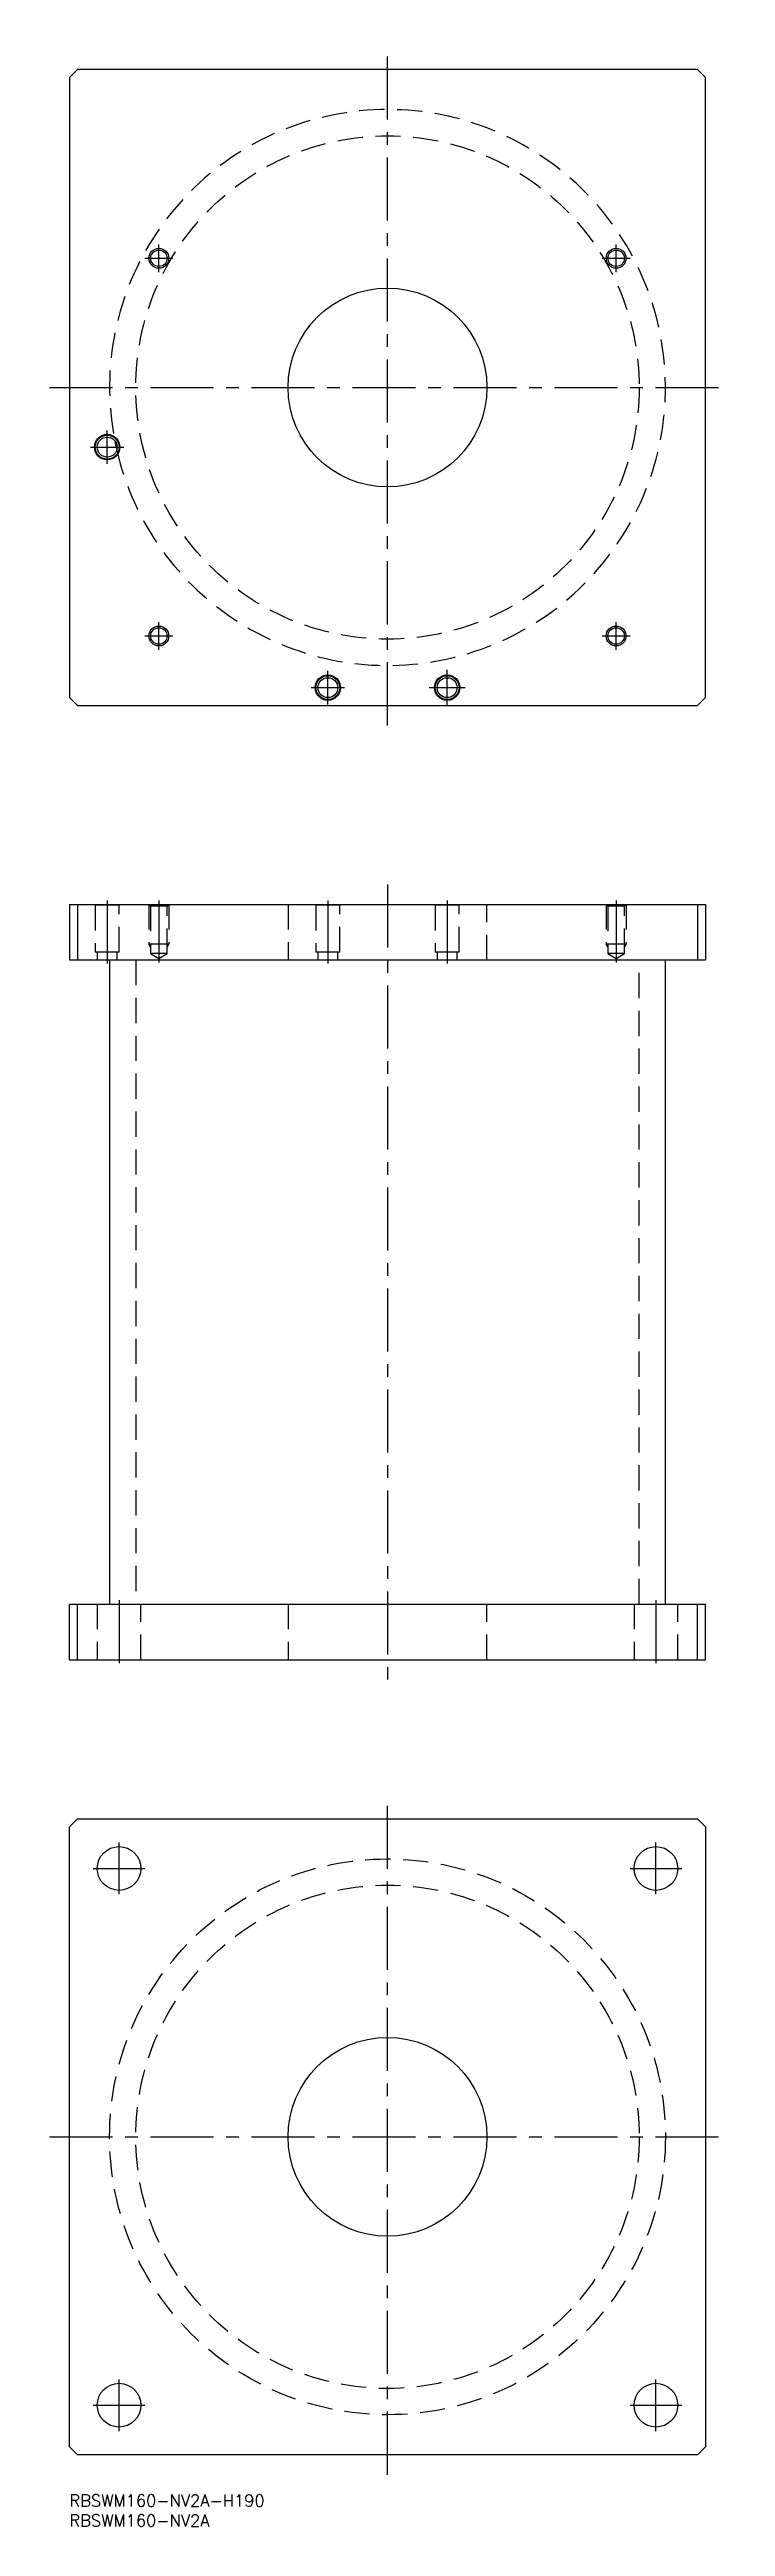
# Model space of a CAD drawing. Extents: x -5 to 165, y -8 to 615.
import ezdxf

# ---------------------------------------------------------------- set-up
doc = ezdxf.new("R2010")
doc.units = 0
doc.header["$LTSCALE"] = 0.5
doc.linetypes.add('CENTER', pattern=[50.8, 31.75, -6.35, 6.35, -6.35])
doc.linetypes.add('DASHED', pattern=[19.05, 12.7, -6.35])
for name, color, linetype in [('MSM_CENTER', 1, 'CENTER'), ('MSM_CONTINUOUS', 7, 'CONTINUOUS'), ('MSM_DASHED', 4, 'DASHED'), ('MSM_NARROW', 5, 'CONTINUOUS'), ('MSM_PART_NUMBER', 7, 'CONTINUOUS')]:
    doc.layers.add(name, color=color, linetype=linetype)
doc.styles.get("Standard").update_dxf_attribs({"font": 'txt.shx', "height": 3, "bigfont": 'bigfont.shx'})

msp = doc.modelspace()

# ---------------------------------------------------------------- linework, layer by layer
at = {"layer": 'MSM_CENTER'}
for p, q in [((80, 445), (80, 615)), ((19, 562.5), (26, 562.5)), ((22.5, 559), (22.5, 566)), ((134, 562.5), (141, 562.5)), ((137.5, 559), (137.5, 566)), ((-5, 530), (165, 530)), ((9.5, 510.8), (9.5, 519.2)), ((5.3, 515), (13.7, 515)), ((19, 467.5), (26, 467.5)), ((22.5, 464), (22.5, 471)), ((134, 467.5), (141, 467.5)), ((137.5, 464), (137.5, 471)), ((65, 450.3), (65, 458.7)), ((95, 450), (95, 459)), ((60.8, 454.5), (69.2, 454.5)), ((90.5, 454.5), (99.5, 454.5)), ((80, 405), (80, 205)), ((9.5, 401), (9.5, 385)), ((22.5, 401), (22.5, 385.407)), ((65, 401), (65, 385)), ((95, 401), (95, 385)), ((137.5, 401), (137.5, 385.407)), ((12.5, 225), (12.5, 209)), ((147.5, 225), (147.5, 209)), ((80, 5), (80, 175)), ((12.5, 151), (12.5, 164)), ((147.5, 151), (147.5, 164)), ((6, 157.5), (19, 157.5)), ((141, 157.5), (154, 157.5)), ((-5, 90), (165, 90)), ((12.5, 16), (12.5, 29)), ((147.5, 16), (147.5, 29)), ((6, 22.5), (19, 22.5)), ((141, 22.5), (154, 22.5))]:
    msp.add_line(p, q, dxfattribs=at)
at = {"layer": 'MSM_CONTINUOUS'}
for p, q in [((2, 610), (0, 608)), ((0, 608), (0, 452)), ((158, 610), (2, 610)), ((160, 608), (158, 610)), ((160, 452), (160, 608)), ((0, 452), (2, 450)), ((2, 450), (158, 450)), ((158, 450), (160, 452)), ((0, 400), (160, 400)), ((0, 400), (0, 386)), ((2, 400), (2, 386)), ((158, 400), (158, 386)), ((160, 400), (160, 386)), ((0, 386), (160, 386)), ((10.1, 386), (10.1, 224)), ((149.9, 224), (149.9, 386)), ((0, 210), (0, 224)), ((0, 224), (160, 224)), ((2, 210), (2, 224)), ((158, 210), (158, 224)), ((160, 210), (160, 224)), ((0, 210), (160, 210)), ((0, 168), (2, 170)), ((2, 170), (158, 170)), ((158, 170), (160, 168)), ((0, 12), (0, 168)), ((160, 168), (160, 12)), ((2, 10), (0, 12)), ((158, 10), (2, 10)), ((160, 12), (158, 10))]:
    msp.add_line(p, q, dxfattribs=at)
for centre, radius in [((22.5, 562.5), 2.067), ((137.5, 562.5), 2.067), ((80, 530), 25), ((9.5, 515), 3.2), ((9.5, 515), 3), ((9.5, 515), 2.5), ((22.5, 467.5), 2.067), ((137.5, 467.5), 2.067), ((65, 454.5), 3.2), ((65, 454.5), 3), ((65, 454.5), 2.5), ((95, 454.5), 3.2), ((95, 454.5), 3), ((95, 454.5), 2.5), ((12.5, 157.5), 5.5), ((147.5, 157.5), 5.5), ((80, 90), 25), ((12.5, 22.5), 5.5), ((147.5, 22.5), 5.5)]:
    msp.add_circle(centre, radius, dxfattribs=at)
msp.add_arc((80, 530), 69.9, 191.020888, 193.002068, dxfattribs=at)
at = {"layer": 'MSM_DASHED'}
for p, q in [((6.3, 400), (6.5, 399.8)), ((6.5, 399.8), (6.5, 388)), ((12.5, 399.8), (6.5, 399.8)), ((12.5, 399.8), (12.7, 400)), ((12.5, 388), (12.5, 399.8)), ((20, 400), (20.433, 399.567)), ((20, 400), (20, 390)), ((20.433, 399.567), (20.433, 387.6)), ((24.567, 399.567), (20.433, 399.567)), ((24.567, 399.567), (25, 400)), ((24.567, 387.6), (24.567, 399.567)), ((25, 400), (25, 390)), ((55, 400), (55, 386)), ((61.8, 400), (62, 399.8)), ((62, 399.8), (62, 388)), ((68, 399.8), (62, 399.8)), ((68, 399.8), (68.2, 400)), ((68, 388), (68, 399.8)), ((91.8, 400), (92, 399.8)), ((92, 399.8), (92, 388)), ((98, 399.8), (92, 399.8)), ((98, 399.8), (98.2, 400)), ((98, 388), (98, 399.8)), ((105, 386), (105, 400)), ((135, 400), (135.433, 399.567)), ((135, 400), (135, 390)), ((135.433, 399.567), (135.433, 387.6)), ((139.567, 399.567), (135.433, 399.567)), ((139.567, 399.567), (140, 400)), ((139.567, 387.6), (139.567, 399.567)), ((140, 400), (140, 390)), ((12.5, 388), (6.5, 388)), ((7, 388), (7, 386)), ((12, 386), (12, 388)), ((25, 390), (20, 390)), ((20.433, 389.25), (20, 390)), ((20.433, 387.6), (22.5, 386.407)), ((24.567, 387.6), (20.433, 387.6)), ((22.5, 386.407), (24.567, 387.6)), ((24.567, 389.25), (25, 390)), ((68, 388), (62, 388)), ((62.5, 388), (62.5, 386)), ((67.5, 386), (67.5, 388)), ((98, 388), (92, 388)), ((92.5, 388), (92.5, 386)), ((97.5, 386), (97.5, 388)), ((140, 390), (135, 390)), ((135.433, 389.25), (135, 390)), ((135.433, 387.6), (137.5, 386.407)), ((139.567, 387.6), (135.433, 387.6)), ((137.5, 386.407), (139.567, 387.6)), ((139.567, 389.25), (140, 390)), ((16.7, 386), (16.7, 224)), ((143.3, 224), (143.3, 386)), ((7, 224), (7, 210)), ((18, 210), (18, 224)), ((55, 224), (55, 210)), ((105, 210), (105, 224)), ((142, 224), (142, 210)), ((153, 210), (153, 224))]:
    msp.add_line(p, q, dxfattribs=at)
for centre, radius in [((80, 530), 63.3), ((80, 90), 69.9), ((80, 90), 63.3)]:
    msp.add_circle(centre, radius, dxfattribs=at)
msp.add_arc((80, 530), 69.9, 193.002068, 191.020888, dxfattribs=at)
at = {"layer": 'MSM_NARROW'}
for centre in [(22.5, 562.5), (137.5, 562.5), (22.5, 467.5), (137.5, 467.5)]:
    msp.add_circle(centre, 2.5, dxfattribs=at)

# ---------------------------------------------------------------- texts
at = {"layer": 'MSM_PART_NUMBER'}
for s, p in [('RBSWM160-NV2A-H190', (0, -3)), ('RBSWM160-NV2A', (0, -8))]:
    msp.add_text(s, height=3, dxfattribs=at).set_placement(p)

doc.saveas('drawing.dxf')
